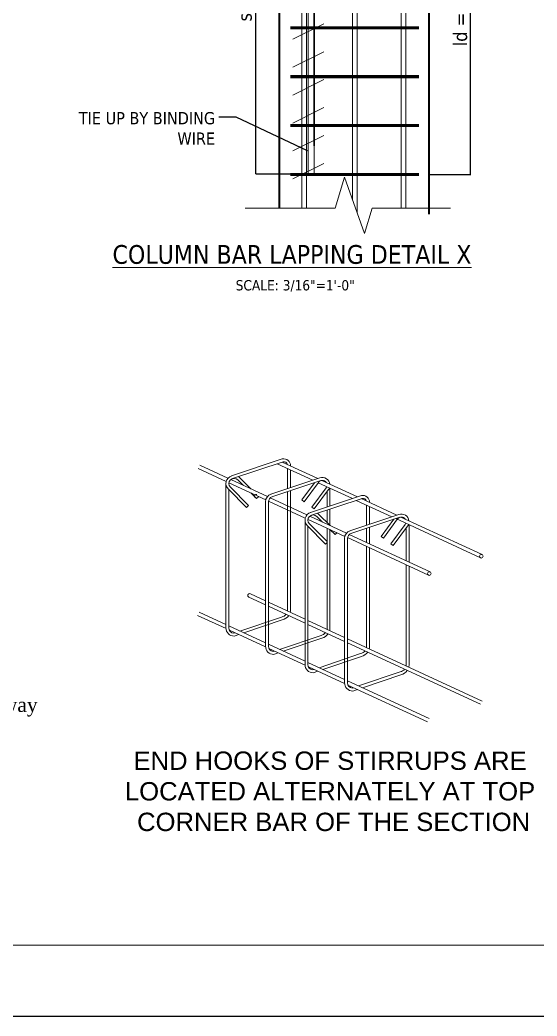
# Model space of a CAD drawing. Header units: inches. Extents: x 10143 to 23587, y -150 to 2442.
# Drawn here: x 11362 to 11700, y -150 to 501 of the extents above; entities that cross this region are included whole.
import ezdxf

# ---------------------------------------------------------------- set-up
doc = ezdxf.new("R2010")
doc.units = ezdxf.units.IN
doc.header["$LTSCALE"] = 0.5
doc.header["$MEASUREMENT"] = 0
doc.header["$PDMODE"] = 66
for name, color, linetype, lineweight in [('DIM', 180, 'Continuous', 5), ('DIM_LINE', 165, 'Continuous', 15), ('ELE1', 3, 'Continuous', 9), ('hatch', 9, 'Continuous', 0), ('REN-1', 212, 'Continuous', 30), ('STIRRUPS', 14, 'Continuous', 18), ('TEXT', 220, 'Continuous', 9), ('texts', 152, 'Continuous', 35), ('TRENCH', 1, 'Continuous', 35)]:
    doc.layers.add(name, color=color, linetype=linetype, lineweight=lineweight)
doc.styles.add('Capt 1', font='arial.ttf', dxfattribs={"height": 12})
doc.styles.add('TAHOMA', font='tahoma.ttf', dxfattribs={"height": 9})
doc.styles.add('technical', font='technic_.ttf', dxfattribs={"height": 6.5})
doc.styles.add('TIMES 48', font='times.ttf', dxfattribs={"height": 4})
doc.dimstyles.new('ARROW', dxfattribs={"dimscale": 96, "dimtxt": 9, "dimasz": 0.125, "dimexe": 0.078125, "dimexo": 0.09375, "dimgap": 0.03125, "dimtad": 1, "dimdec": 0, "dimzin": 3, "dimdsep": 46, "dimlunit": 4, "dimtxsty": 'TAHOMA', "dimcen": 0.09375, "dimclrd": 256, "dimclre": 256, "dimclrt": 256, "dimadec": 0, "dimazin": 0, "dimtfac": 1, "dimtdec": 0, "dimtmove": 0, "dimatfit": 3, "dimfxl": 1, "dimfrac": 2, "dimtolj": 1, "dimtzin": 0, "dimarcsym": 0})

# ---------------------------------------------------------------- blocks, each defined once
blk = doc.blocks.new('WEDFS')
at = {"layer": 'STIRRUPS'}
for p, q in [((-199519.35, 19929.09), (-199501.05, 19920.61)), ((-199518.35, 19931.25), (-199499.94, 19922.72)), ((-199467.73, 19932.24), (-199444.41, 19921.43)), ((-199464.45, 19933.33), (-199441.12, 19922.53)), ((-199498.11, 19921.87), (-199474.1, 19910.75)), ((-199438.5, 19921.31), (-199415.28, 19910.56)), ((-199499.28, 19919.8), (-199475.21, 19908.65)), ((-199451.54, 19908.55), (-199443.25, 19919.82)), ((-199450.01, 19907.42), (-199440.71, 19920.07)), ((-199445.04, 19903.77), (-199435.74, 19916.42)), ((-199443.51, 19902.64), (-199434.21, 19915.29)), ((-199440.9, 19919.81), (-199418.57, 19909.47)), ((-199481.27, 19909.45), (-199479.85, 19910.71)), ((-199472.27, 19909.9), (-199448.26, 19898.78)), ((-199451.54, 19908.55), (-199450.01, 19907.42)), ((-199416.05, 19908.3), (-199392.73, 19897.5)), ((-199412.77, 19909.4), (-199389.44, 19898.59)), ((-199487.8, 19903.63), (-199486.46, 19904.97)), ((-199473.44, 19907.83), (-199449.37, 19896.68)), ((-199445.04, 19903.77), (-199443.51, 19902.64)), ((-199447.6, 19895.86), (-199423.53, 19884.71)), ((-199446.43, 19897.93), (-199422.42, 19886.82)), ((-199399.86, 19884.61), (-199391.57, 19895.89)), ((-199398.33, 19883.49), (-199389.03, 19896.14)), ((-199390.21, 19896.34), (-199334.81, 19870.68)), ((-199386.82, 19897.38), (-199333.81, 19872.83)), ((-199393.36, 19879.83), (-199384.06, 19892.48)), ((-199391.83, 19878.71), (-199382.53, 19891.36)), ((-199429.94, 19885.87), (-199428.6, 19887.21)), ((-199421.76, 19883.9), (-199368.79, 19859.36)), ((-199420.59, 19885.97), (-199367.79, 19861.52)), ((-199399.86, 19884.61), (-199398.33, 19883.49)), ((-199436.12, 19879.69), (-199435.14, 19880.68)), ((-199393.36, 19879.83), (-199391.83, 19878.71)), ((-199486.29, 19845.07), (-199475.38, 19840.02)), ((-199485.29, 19847.22), (-199475.38, 19842.63)), ((-199473.48, 19841.75), (-199449.54, 19830.66)), ((-199473.48, 19839.14), (-199449.54, 19828.05)), ((-199519.85, 19833.04), (-199501.21, 19824.41)), ((-199518.85, 19835.19), (-199501.22, 19827.03)), ((-199447.64, 19829.78), (-199423.7, 19818.7)), ((-199499.32, 19826.15), (-199475.38, 19815.06)), ((-199499.01, 19823.39), (-199475.37, 19812.44)), ((-199447.64, 19827.17), (-199423.7, 19816.08)), ((-199421.8, 19817.82), (-199333.81, 19777.07)), ((-199473.48, 19814.18), (-199449.54, 19803.09)), ((-199473.17, 19811.42), (-199449.53, 19800.47)), ((-199421.8, 19815.2), (-199334.81, 19774.91)), ((-199447.64, 19802.22), (-199423.7, 19791.13)), ((-199447.33, 19799.46), (-199423.69, 19788.51)), ((-199421.8, 19790.25), (-199368.44, 19765.53)), ((-199421.49, 19787.49), (-199369.44, 19763.38))]:
    blk.add_line(p, q, dxfattribs=at)
for points in [[(-199497.67, 19924.27), (-199464.39, 19935.35, -0.488696), (-199459.07, 19930.84, -0.488696)], [(-199497.07, 19922.47), (-199463.91, 19933.51, -0.376201), (-199461.07, 19931.77, -0.376201)], [(-199487.8, 19903.63), (-199499.67, 19915.5, -0.563004), (-199497.5, 19924.32)], [(-199486.46, 19904.97), (-199498.32, 19916.84, -1), (-199493.49, 19921.67), (-199489.88, 19918.06)], [(-199493.12, 19923.78, -0.058601), (-199492.15, 19923.01), (-199484.88, 19915.74)], [(-199492.85, 19820.54), (-199495.91, 19819.5, -0.414214), (-199501.22, 19824.82), (-199501.22, 19919.25)], [(-199495.35, 19821.69), (-199496.19, 19821.41, -0.390537), (-199499.32, 19824.82), (-199499.32, 19915.15)], [(-199459.08, 19914.55), (-199459.08, 19836.21, -0.038726), (-199459.26, 19835.16)], [(-199475.38, 19907.29, -0.327424), (-199471.66, 19912.36)], [(-199473.48, 19907.29, -0.328545), (-199471.08, 19910.55, -0.328545)], [(-199460.98, 19913.92), (-199460.98, 19836.3, -0.016478), (-199461.02, 19835.98)], [(-199445.99, 19900.34), (-199412.71, 19911.42, -0.488696), (-199407.39, 19906.9, -0.488696)], [(-199445.39, 19898.53), (-199412.23, 19909.58, -0.376201), (-199409.39, 19907.83, -0.376201)], [(-199467.01, 19808.57), (-199470.07, 19807.54, -0.414214), (-199475.38, 19812.85), (-199475.38, 19907.29)], [(-199469.51, 19809.73), (-199470.35, 19809.45, -0.390537), (-199473.48, 19812.85), (-199473.48, 19907.29)], [(-199436.12, 19879.69), (-199447.99, 19891.56, -0.563004), (-199445.82, 19900.39)], [(-199441.17, 19796.6), (-199444.23, 19795.57, -0.414214), (-199449.54, 19800.88), (-199449.54, 19895.32)], [(-199435.14, 19881.4), (-199446.64, 19892.9, -1), (-199441.81, 19897.74), (-199438.2, 19894.12)], [(-199441.44, 19899.85, -0.058601), (-199440.47, 19899.08), (-199433.2, 19891.81)], [(-199443.67, 19797.76), (-199444.51, 19797.48, -0.390537), (-199447.64, 19800.88), (-199447.64, 19891.22)], [(-199435.14, 19890.09), (-199435.14, 19824.34, -0.016478), (-199435.18, 19824.01)], [(-199433.24, 19889.21), (-199433.24, 19824.24, -0.038726), (-199433.42, 19823.2)], [(-199423.7, 19883.35, -0.327424), (-199419.98, 19888.42)], [(-199423.7, 19883.35, -0.327424), (-199419.98, 19888.42)], [(-199415.33, 19784.63), (-199418.39, 19783.6, -0.414214), (-199423.7, 19788.92), (-199423.7, 19883.35)], [(-199421.8, 19883.35, -0.328545), (-199419.4, 19886.62, -0.328545)], [(-199421.8, 19883.35, -0.328545), (-199419.4, 19886.62, -0.328545)], [(-199417.83, 19785.79), (-199418.67, 19785.51, -0.390537), (-199421.8, 19788.92), (-199421.8, 19883.35)], [(-199409.3, 19878.12), (-199409.3, 19812.37, -0.016478), (-199409.34, 19812.05)], [(-199407.4, 19877.24), (-199407.4, 19812.28, -0.038726), (-199407.58, 19811.23)], [(-199383.46, 19866.16), (-199383.46, 19800.4, -0.016478), (-199383.5, 19800.08)], [(-199381.56, 19865.28), (-199381.56, 19800.31, -0.038726), (-199381.74, 19799.26)], [(-199461.98, 19833.81, -0.179019), (-199464.9, 19831.97), (-199492.09, 19822.8)], [(-199460.23, 19833, -0.190461), (-199464.39, 19830.14), (-199489.58, 19821.64)], [(-199436.14, 19821.84, -0.179019), (-199439.06, 19820.01), (-199466.25, 19810.83)], [(-199434.39, 19821.03, -0.190461), (-199438.55, 19818.18), (-199463.74, 19809.67)], [(-199410.3, 19809.87, -0.179019), (-199413.22, 19808.04), (-199440.41, 19798.86)], [(-199408.55, 19809.06, -0.190461), (-199412.71, 19806.21), (-199437.9, 19797.7)], [(-199384.46, 19797.91, -0.179019), (-199387.38, 19796.07), (-199414.57, 19786.9)], [(-199382.71, 19797.09, -0.190461), (-199386.87, 19794.24), (-199412.06, 19785.74)]]:
    blk.add_lwpolyline(points, format="xyb", dxfattribs=at)
for points in [[(-199460.98, 19929.11), (-199460.98, 19915.92)], [(-199459.08, 19928.23), (-199459.08, 19916.55)], [(-199471.83, 19912.3), (-199439.8, 19922.97)], [(-199471.23, 19910.5), (-199439.2, 19921.17)], [(-199433.24, 19916.26), (-199433.24, 19904.58)], [(-199485.01, 19913.19), (-199481.27, 19909.45)], [(-199480.01, 19910.87), (-199479.85, 19910.71)], [(-199435.14, 19914.03), (-199435.14, 19903.95)], [(-199435.14, 19901.95), (-199435.14, 19893.75)], [(-199433.24, 19902.58), (-199433.24, 19891.83)], [(-199409.3, 19905.17), (-199409.3, 19891.98)], [(-199407.4, 19904.29), (-199407.4, 19892.61)], [(-199420.15, 19888.37), (-199388.12, 19899.04)], [(-199419.55, 19886.57), (-199387.52, 19897.24)], [(-199433.33, 19889.25), (-199429.94, 19885.87)], [(-199409.3, 19889.98), (-199409.3, 19880.74)], [(-199407.4, 19890.61), (-199407.4, 19879.86)], [(-199383.46, 19890.09), (-199383.46, 19868.77)], [(-199381.56, 19892.33), (-199381.56, 19867.89)]]:
    blk.add_lwpolyline(points, dxfattribs=at)
for centre in [(-199334.31, 19871.75), (-199368.29, 19860.44)]:
    blk.add_circle(centre, 1.19, dxfattribs=at)
for centre, radius, start, end in [((-199438.22, 19918.24), 3.08, 35.08082, 143.67276), ((-199438.22, 19918.24), 4.98, 7.544, 108.41979), ((-199438.22, 19918.24), 3.08, 323.67276, 340.66992), ((-199438.22, 19918.24), 4.98, 323.67276, 338.56389), ((-199481.46, 19910.97), 1.19, 65.15017, 245.15017), ((-199386.54, 19894.31), 3.08, 35.08082, 143.67276), ((-199386.54, 19894.31), 4.98, 7.544, 108.41979), ((-199386.54, 19894.31), 3.08, 323.67276, 340.66992), ((-199386.54, 19894.31), 4.98, 323.67276, 338.56389), ((-199485.79, 19846.14), 1.19, 65.15017, 245.15017)]:
    blk.add_arc(centre, radius, start, end, dxfattribs=at)
at = {"layer": 'texts', "ltscale": 0.1, "insert": (-199433.18, 19717.95), "char_height": 12, "width": 405.9952, "attachment_point": 5, "style": 'Capt 1'}
blk.add_mtext('{\\fArial|b0|i0|c0|p34;END HOOKS OF STIRRUPS ARE \\PLOCATED ALTERNATELY AT TOP\\P CORNER BAR OF THE SECTION}', dxfattribs=at)
blk = doc.blocks.new('*D838')
at = {"layer": 'Defpoints', "color": 0, "lineweight": -3, "transparency": 16777216}
for p in [(81384.01, 74775.59), (81446, 74775.59), (81446, 74487.82)]:
    blk.add_point(p, dxfattribs=at)
at = {"layer": 'DIM', "color": 0, "lineweight": -2, "transparency": 16777216}
for p, q in [((81445.75, 74775.59), (81383.93, 74775.59)), ((81384.01, 74487.95), (81384.01, 74775.47)), ((81445.75, 74487.82), (81383.93, 74487.82))]:
    blk.add_line(p, q, dxfattribs=at)
at = {"layer": 'DIM', "color": 0, "lineweight": -3, "transparency": 16777216}
for points in [[(81383.99, 74775.47), (81384.03, 74775.47), (81384.01, 74775.59)], [(81383.99, 74487.95), (81384.03, 74487.95), (81384.01, 74487.82)]]:
    blk.add_solid(points, dxfattribs=at)
at = {"layer": 'DIM', "color": 7, "transparency": 16777216, "insert": (81378.03, 74631.71), "char_height": 9, "attachment_point": 5, "rotation": 90, "style": 'TAHOMA'}
blk.add_mtext('\\A1;stirrups @ 4" c/c', dxfattribs=at)
blk = doc.blocks.new('*D839')
at = {"layer": 'Defpoints', "color": 0, "lineweight": -3, "transparency": 16777216}
for p in [(81497.08, 74735.98), (81524.36, 74735.98), (81497.08, 74487.59)]:
    blk.add_point(p, dxfattribs=at)
at = {"layer": 'DIM', "color": 0, "lineweight": -2, "transparency": 16777216}
for p, q in [((81497.33, 74735.98), (81524.44, 74735.98)), ((81524.36, 74487.72), (81524.36, 74735.85)), ((81497.33, 74487.59), (81524.44, 74487.59))]:
    blk.add_line(p, q, dxfattribs=at)
at = {"layer": 'DIM', "color": 0, "lineweight": -3, "transparency": 16777216}
for points in [[(81524.34, 74735.85), (81524.38, 74735.85), (81524.36, 74735.98)], [(81524.34, 74487.72), (81524.38, 74487.72), (81524.36, 74487.59)]]:
    blk.add_solid(points, dxfattribs=at)
at = {"layer": 'DIM', "color": 7, "transparency": 16777216, "insert": (81518.38, 74611.78), "char_height": 9, "attachment_point": 5, "rotation": 90, "style": 'TAHOMA'}
blk.add_mtext('\\A1;ld = 60%%C(3\'-2")', dxfattribs=at)
blk = doc.blocks.new('DFHRH')
at = {"layer": 'TEXT', "insert": (84271.93, -112861.08), "char_height": 3.24, "attachment_point": 7, "style": 'TIMES 48'}
blk.add_mtext('12mmø @ 6" c/c both way', dxfattribs=at)
blk = doc.blocks.new('TUYTFH')
at = {"layer": 'DIM'}
for p, q in [((81428.33, 74732.42), (81408.09, 74722.31)), ((81428.33, 74714.15), (81408.09, 74704.03)), ((81428.33, 74695.87), (81408.09, 74685.76)), ((81428.33, 74677.59), (81408.09, 74667.48)), ((81428.33, 74659.32), (81408.09, 74649.2)), ((81428.33, 74641.04), (81408.09, 74630.93)), ((81428.33, 74622.77), (81408.09, 74612.65)), ((81428.33, 74604.49), (81408.09, 74594.38)), ((81428.33, 74586.21), (81408.09, 74576.1)), ((81428.33, 74567.94), (81408.09, 74557.82)), ((81428.33, 74549.66), (81408.09, 74539.55)), ((81428.33, 74531.38), (81408.09, 74521.27)), ((81428.33, 74513.11), (81408.09, 74503)), ((81428.33, 74494.83), (81408.09, 74484.72)), ((81414.08, 74465.52), (81417.15, 74465.52))]:
    blk.add_line(p, q, dxfattribs=at)
at = {"layer": 'hatch'}
for p, q in [((81447.05, 74802.49), (81447.05, 74471.4)), ((81450.12, 74793.9), (81450.12, 74462.81)), ((81414.08, 74735.98), (81417.15, 74735.98))]:
    blk.add_line(p, q, dxfattribs=at)
for points in [[(81377.03, 74796.62), (81435.73, 74796.62), (81441.88, 74810.92), (81455.04, 74780.13), (81460.02, 74796.62), (81511.2, 74796.62)], [(81410.17, 74796.62), (81410.17, 74783), (81418.08, 74735.5), (81418.08, 74487.82)], [(81414.08, 74796.62), (81414.08, 74783.32), (81422, 74735.82), (81422, 74487.82)], [(81479.01, 74465.52), (81479.01, 74796.62)], [(81482.08, 74465.52), (81482.08, 74796.62)], [(81414.08, 74735.98), (81414.08, 74465.52)], [(81417.15, 74735.98), (81417.15, 74465.52)], [(81418.08, 74735.98), (81418.08, 74487.59)], [(81377.03, 74465.52), (81435.73, 74465.52), (81441.88, 74485.86), (81455.04, 74449.04), (81460.02, 74465.52), (81511.2, 74465.52)]]:
    blk.add_lwpolyline(points, dxfattribs=at)
at = {"layer": 'REN-1', "ltscale": 0.75}
blk.add_line((81422, 74735.82), (81422, 74506.31), dxfattribs=at)
at = {"layer": 'STIRRUPS', "const_width": 2}
for points in [[(81490.58, 74775.59), (81406.58, 74775.59)], [(81490.58, 74743.59), (81406.58, 74743.59)], [(81490.58, 74711.59), (81406.58, 74711.59)], [(81490.58, 74679.59), (81406.58, 74679.59)], [(81490.58, 74647.59), (81406.58, 74647.59)], [(81490.58, 74615.59), (81406.58, 74615.59)], [(81490.58, 74583.59), (81406.58, 74583.59)], [(81490.58, 74551.59), (81406.58, 74551.59)], [(81490.58, 74519.59), (81406.58, 74519.59)], [(81490.58, 74487.59), (81406.58, 74487.59)]]:
    blk.add_lwpolyline(points, dxfattribs=at)
at = {"layer": 'TRENCH'}
for p, q in [((81399.08, 74796.62), (81399.08, 74465.52)), ((81497.08, 74796.62), (81497.08, 74461.73))]:
    blk.add_line(p, q, dxfattribs=at)
at = {"layer": 'TEXT'}
for s, height, style, p in [('MAX. SLOPE 1:6', 7, 'technical', (81300.47, 74754.58)), ('%%UCOLUMN BAR LAPPING DETAIL X', 12.2639, 'TAHOMA', (81290.2, 74429.21))]:
    blk.add_text(s, height=height, dxfattribs=dict(at, style=style)).set_placement(p)
at = {"layer": 'TEXT', "ltscale": 0.5, "style": 'TAHOMA'}
blk.add_text('SCALE: 3/16"=1\'-0"', height=6.75, dxfattribs=at).set_placement((81370.74, 74411.82))
at = {"layer": 'TEXT', "insert": (81357.29, 74528.46), "char_height": 8, "width": 95.9123, "attachment_point": 3, "style": 'TAHOMA'}
blk.add_mtext('TIE UP BY BINDING WIRE', dxfattribs=at)
at = {"layer": 'DIM'}
for base, p1, p2, text, picture, middle in [((81384.01, 74775.59), (81446, 74487.82), (81446, 74775.59), 'stirrups @ 4" c/c', '*D838', (81378.03, 74631.71)), ((81524.36, 74735.98), (81497.08, 74487.59), (81497.08, 74735.98), 'ld = 60%%C(3\'-2")', '*D839', (81518.38, 74611.78))]:
    dim = blk.add_linear_dim(base=base, p1=p1, p2=p2, angle=90, text=text, dimstyle='ARROW', override={"dimscale": 1}, dxfattribs=at)
    dim.commit()
    dim.dimension.update_dxf_attribs({"geometry": picture, "text_midpoint": middle})
for points in [[(81416.8, 74759.57), (81373.95, 74750.44), (81354.33, 74750.44)], [(81417.72, 74503), (81371.1, 74525.12), (81359.84, 74525.12)]]:
    blk.add_leader(points, dimstyle='ARROW', override={"dimscale": 1, "dimgap": 0.03125, "dimtad": 0}, dxfattribs=at)

msp = doc.modelspace()

# ---------------------------------------------------------------- linework, layer by layer
at = {"layer": 'Defpoints'}
msp.add_lwpolyline([(13320.24, 2097.54), (10142.64, 2097.54), (10142.64, -150.43), (13320.24, -150.43)], close=True, dxfattribs=at)
at = {"layer": 'ELE1'}
msp.add_lwpolyline([(10188.96, 2051.22), (13273.92, 2051.22), (13273.92, -104.11), (10188.96, -104.11)], close=True, dxfattribs=at)

# ---------------------------------------------------------------- block references
at = {"color": 0, "lineweight": -3}
msp.add_blockref('TUYTFH', (-69867.45, -74087.7), dxfattribs=at)
msp.add_blockref('WEDFS', (210998.18, -19721.46))

# ---------------------------------------------------------------- next in the draw order: block references
at = {"layer": 'DIM_LINE', "xscale": 2.880000000027849, "yscale": 2.880000000027849, "zscale": 2.88}
msp.add_blockref('DFHRH', (-231480.74, 325085.33), dxfattribs=at)

doc.saveas('drawing.dxf')
